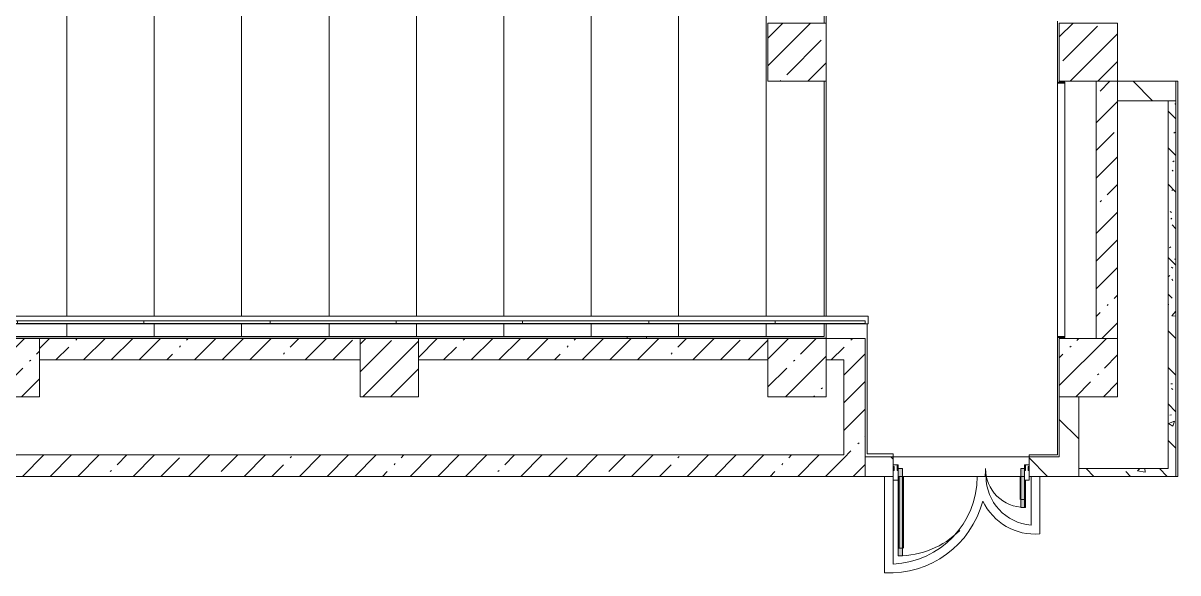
# Model space of a CAD drawing. Header units: millimetres. Extents: x 35143 to 244272, y -8553 to 29000.
# Drawn here: x 139602 to 151493, y 12785 to 18450 of the extents above; entities that cross this region are included whole.
import ezdxf

# ---------------------------------------------------------------- set-up
doc = ezdxf.new("R2010")
doc.units = ezdxf.units.MM
doc.linetypes.add('200_ШТРИХ__ш1_п0_6_', pattern=[160, 100, -60])
for name, color, linetype, lineweight, true_color in [('A-DETL-GENF-7', 7, 'Continuous', 5, 0xe2e2e2), ('A-DETL-GENF-8', 7, 'Continuous', 5, 0xaaaaaa), ('A-DOOR-3', 7, 'Continuous', 5, 0xaaaaaa), ('A-FLOR-2', 7, 'Continuous', 5, 0xaaaaaa), ('A-WALL-PATT-1', 7, 'Continuous', 5, 0x787878), ('I-WALL-7', 7, 'Continuous', 5, 0x787878)]:
    doc.layers.add(name, color=color, linetype=linetype, lineweight=lineweight, true_color=true_color)
for name, color, linetype, lineweight in [('A-DETL-MBND-1', 7, '200_ШТРИХ__ш1_п0_6_', 9), ('A-GLAZ-CWMG-1', 7, 'Continuous', 5), ('A-WALL', 7, 'Continuous', 9), ('A-WALL-4', 7, 'Continuous', 5), ('I-WALL-5', 7, 'Continuous', 5), ('S-COLS-1', 7, 'Continuous', 5), ('S-STRS-2', 7, 'Continuous', 5)]:
    doc.layers.add(name, color=color, linetype=linetype, lineweight=lineweight)
pattern_1 = [(45, (117261.88, 0), (-285.123, 285.123), []), (45, (117547, 0), (-285.123, 285.123), [504.031, -100.806, 16.764, -84.042])]
pattern_2 = [(135, (117261.9, 0), (-353.5534, -353.5534), [])]
pattern_3 = [(135, (117261.9, 0), (-377.171, -377.171), [533.4, -88.9, 17.78, -88.9]), (135, (117261.9, 376.94), (-377.171, -377.171), []), (50, (117261.9, 0), (637.6445, -55.7866), [66.675, -733.425]), (355, (117261.9, 0), (-123.349, 668.699), [53.34, -586.74]), (100.451, (117315, -4.65), (514.299, 612.908), [56.665, -623.315]), (46.184, (117261.9, 177.8), (948.776, -147.15), [100.012, -1100.137]), (96.636, (117340.9, 165.5), (830.91, 865.997), [84.998, -934.973]), (351.184, (117261.9, 177.8), (830.918, 865.988), [80.01, -880.11]), (21, (117350.8, 133.35), (530.6506, -357.928), [66.675, -733.425]), (326, (117350.8, 133.35), (216.308, 644.658), [53.34, -586.74]), (71.451, (117395, 103.5), (746.96, 286.724), [56.665, -623.315]), (37.5, (117261.88, 0), (10.8105, 295.9426), [16.764, -562.864, 16.764, -578.866, -588.962]), (37.5, (117261.88, 0), (10.8105, 295.9426), [-1175.258, 16.764, -572.198]), (7.5, (117261.88, 0), (233.8692, 350.6318), [16.764, -322.834, 16.764, -549.529, -224.472]), (7.5, (117261.88, 0), (233.8692, 350.6318), [-905.891, 16.764, -207.708]), (327.5, (117063.63, 0), (474.5678, -20.0513), [16.764, -205.486, 16.764, -676.656, -920.115]), (327.5, (117063.63, 0), (474.5678, -20.0513), [-915.67, 16.764, -903.351]), (317.5, (116974.73, 0), (518.452, 88.9934), [16.764, -272.161, 16.764, -443.738, -653.415]), (317.5, (116974.73, 0), (518.452, 88.9934), [-749.427, 16.764, -636.651])]

# ---------------------------------------------------------------- blocks, each defined once
blk = doc.blocks.new('BSC_Колонна _Прямоугольная - 600х600-V88-2_1_2_птичка')
at = {"layer": 'S-COLS-1'}
h = blk.add_hatch(dxfattribs=at)
h.set_pattern_fill('FP_93', color=256, style=0, pattern_type=2)
h.set_pattern_definition([(45, (-26110, -14900), (-285.123, 285.123), []), (45, (-25824.88, -14900), (-285.123, 285.123), [504.031, -100.806, 16.764, -84.042])])
h.paths.add_polyline_path([(-300, -300), (300, -300), (300, 300), (-300, 300)])
for p, q in [((300, 300), (-300, 300)), ((-300, 300), (-300, -300)), ((300, -300), (300, 300)), ((-300, -300), (300, -300))]:
    blk.add_line(p, q, dxfattribs=at)
blk = doc.blocks.new('BSC_Колонна _Прямоугольная - 600х600-V121-2_1_2_птичка')
at = {"layer": 'S-COLS-1'}
h = blk.add_hatch(dxfattribs=at)
h.set_pattern_fill('FP_122', color=256, style=0, pattern_type=2)
h.set_pattern_definition([(45, (-33310, -18150), (-285.123, 285.123), []), (45, (-33024.88, -18150), (-285.123, 285.123), [504.031, -100.806, 16.764, -84.042])])
h.paths.add_polyline_path([(-300, -300), (300, -300), (300, 300), (-300, 300), (-300, 12)])
for p, q in [((300, 300), (-300, 300)), ((-300, 300), (-300, -300)), ((300, -300), (300, 300)), ((-300, -300), (300, -300))]:
    blk.add_line(p, q, dxfattribs=at)
blk = doc.blocks.new('BSC_Колонна _Прямоугольная - 600х600-V131-2_1_2_птичка')
at = {"layer": 'S-COLS-1'}
h = blk.add_hatch(dxfattribs=at)
h.set_pattern_fill('FP_126', color=256, style=0, pattern_type=2)
h.set_pattern_definition([(45, (-33310, -14900), (-285.123, 285.123), []), (45, (-33024.88, -14900), (-285.123, 285.123), [504.031, -100.806, 16.764, -84.042])])
h.paths.add_polyline_path([(-300, -300), (300, -300), (300, 300), (-300, 300), (-300, -208)])
for p, q in [((300, 300), (-300, 300)), ((-300, 300), (-300, -300)), ((300, -300), (300, 300)), ((-300, -300), (300, -300))]:
    blk.add_line(p, q, dxfattribs=at)
blk = doc.blocks.new('BSC_Колонна _Прямоугольная - 600х600-V142-2_1_2_птичка')
at = {"layer": 'S-COLS-1'}
h = blk.add_hatch(dxfattribs=at)
h.set_pattern_fill('FP_136', color=256, style=0, pattern_type=2)
h.set_pattern_definition([(45, (-30310, -14900), (-285.123, 285.123), []), (45, (-30024.88, -14900), (-285.123, 285.123), [504.031, -100.806, 16.764, -84.042])])
h.paths.add_polyline_path([(-300, -300), (300, -300), (300, 300), (-300, 300)])
for p, q in [((300, 300), (-300, 300)), ((-300, 300), (-300, -300)), ((300, -300), (300, 300)), ((-300, -300), (300, -300))]:
    blk.add_line(p, q, dxfattribs=at)
blk = doc.blocks.new('BSC_Колонна _Прямоугольная - 600х600-V174-2_1_2_птичка')
at = {"layer": 'S-COLS-1'}
h = blk.add_hatch(dxfattribs=at)
h.set_pattern_fill('FP_161', color=256, style=0, pattern_type=2)
h.set_pattern_definition([(45, (-22210, -14900), (-285.123, 285.123), []), (45, (-21924.88, -14900), (-285.123, 285.123), [504.031, -100.806, 16.764, -84.042])])
h.paths.add_polyline_path([(-300, -300), (300, -300), (300, 300), (-300, 300)])
for p, q in [((300, 300), (-300, 300)), ((-300, 300), (-300, -300)), ((300, -300), (300, 300)), ((-300, -300), (300, -300))]:
    blk.add_line(p, q, dxfattribs=at)
blk = doc.blocks.new('Прямоугольный импост - Импост структурный с накладкой - 160мм Темный-32479175-2_1_2_птичка')
at = {"layer": 'A-GLAZ-CWMG-1'}
for p, q in [((-50, 40), (-50, 140)), ((-50, 140), (0, 140)), ((0, 140), (0, 40)), ((-40, 40), (-50, 40)), ((-50, -17), (-50, 0)), ((-50, 0), (-40, 0)), ((-40, 0), (-40, 40)), ((-10, 40), (-10, 0)), ((0, 40), (-10, 40)), ((-10, 0), (0, 0)), ((0, 0), (0, -17)), ((0, -17), (-50, -17))]:
    blk.add_line(p, q, dxfattribs=at)
blk = doc.blocks.new('Дверь_Витражная_остекление_ - Д-39_л_ Актовый-32481803-2_1_2_птичка')
at = {"layer": 'A-DETL-GENF-7'}
for points in [[(605, 920), (605, 20), (650, 20), (650, 920)], [(-660, 420), (-660, 140), (-650, 140), (-650, 40), (-660, 40), (-660, 20), (-615, 20), (-615, 420)]]:
    blk.add_hatch(color=256, dxfattribs=at).paths.add_polyline_path(points)
at = {"layer": 'A-DETL-GENF-8'}
for p, q in [((596, 840), (596, 100)), ((650, 920), (605, 920)), ((605, 920), (605, 20)), ((650, 920), (605, 920)), ((605, 920), (605, 20)), ((650, 840), (605, 840)), ((640, 840), (640, 100)), ((650, 920), (650, 140)), ((650, 140), (650, 920)), ((-660, 420), (-615, 420)), ((-660, 420), (-660, 140)), ((-615, 420), (-660, 420)), ((-660, 420), (-660, 140)), ((-615, 420), (-615, 20)), ((-615, 20), (-615, 420)), ((-660, 340), (-615, 340)), ((-650, 340), (-650, 140)), ((-606, 340), (-606, 100)), ((-650, 100), (-615, 100)), ((-615, 20), (-650, 20)), ((-650, 20), (-615, 20)), ((650, 100), (605, 100)), ((605, 20), (650, 20)), ((605, 20), (650, 20)), ((650, 40), (650, 20)), ((650, 20), (650, 40))]:
    blk.add_line(p, q, dxfattribs=at)
at = {"layer": 'A-DOOR-3'}
for p, q in [((650, 920), (650, 140)), ((-650, 420), (-650, 140)), ((-650, 20), (-660, 20)), ((-660, 20), (-660, -20)), ((-650, 40), (-650, 20)), ((-650, -20), (-650, 20)), ((650, 40), (650, 20)), ((660, 20), (650, 20)), ((650, 20), (650, -20)), ((660, -20), (660, 20)), ((-660, -20), (-650, -20)), ((650, -20), (660, -20))]:
    blk.add_line(p, q, dxfattribs=at)
for centre, radius, start, end in [((650, 20), 900, 90, 134.8292), ((-650, 20), 400, 360, 90), ((650, 20), 900, 174.8223, 180)]:
    blk.add_arc(centre, radius, start, end, dxfattribs=at)
blk = doc.blocks.new('Прямоугольный импост - Импост структурный с накладкой - 160мм Темный-32479277-2_1_2_птичка')
at = {"layer": 'A-GLAZ-CWMG-1'}
for p, q in [((0, 140), (-50, 140)), ((-50, 140), (-50, 40)), ((0, 40), (0, 140)), ((-50, 40), (-40, 40)), ((-40, 0), (-50, 0)), ((-50, 0), (-50, -17)), ((-40, 40), (-40, 0)), ((-10, 0), (-10, 40)), ((-10, 40), (0, 40)), ((0, 0), (-10, 0)), ((0, -17), (0, 0)), ((-50, -17), (0, -17))]:
    blk.add_line(p, q, dxfattribs=at)
blk = doc.blocks.new('Перекрытия 2 - Перекрытия 4-32990152-2_1_2_птичка')
at = {"layer": 'S-STRS-2'}
for p, q in [((21910, 19180), (22510, 19180)), ((21910, 19180), (21910, 15411)), ((22810, 19180), (23410, 19180)), ((22810, 15411), (22810, 19180)), ((23710, 19180), (24310, 19180)), ((23710, 15411), (23710, 19180)), ((24610, 19180), (25210, 19180)), ((24610, 15411), (24610, 19180)), ((25510, 19180), (26110, 19180)), ((25510, 15411), (25510, 19180)), ((26410, 19180), (27010, 19180)), ((26410, 15411), (26410, 19180)), ((27310, 19180), (27910, 19180)), ((27310, 15411), (27310, 19180)), ((28210, 19180), (28810, 19180)), ((28210, 15411), (28210, 19180)), ((29110, 19180), (29710, 19180)), ((29110, 15411), (29110, 19180)), ((30010, 19180), (30610, 19180)), ((30010, 15411), (30010, 19180)), ((30610, 18430), (30610, 19180)), ((30610, 15411), (30610, 17830)), ((21910, 15330), (21910, 15200)), ((22810, 15200), (22810, 15330)), ((23710, 15200), (23710, 15330)), ((24610, 15200), (24610, 15330)), ((25510, 15200), (25510, 15330)), ((26410, 15200), (26410, 15330)), ((27310, 15200), (27310, 15330)), ((28210, 15200), (28210, 15330)), ((29110, 15200), (29110, 15330)), ((30010, 15200), (30010, 15330)), ((30610, 15200), (30610, 15330)), ((22810, 15200), (21910, 15200)), ((23710, 15200), (22810, 15200)), ((24610, 15200), (23710, 15200)), ((25510, 15200), (24610, 15200)), ((26410, 15200), (25510, 15200)), ((27310, 15200), (26410, 15200)), ((28210, 15200), (27310, 15200)), ((29110, 15200), (28210, 15200)), ((30010, 15200), (29110, 15200)), ((30610, 15200), (30010, 15200))]:
    blk.add_line(p, q, dxfattribs=at)
blk = doc.blocks.new('Стены наклон_ амфитеатр - Стены наклон_ амфитеатр-32992696-2_1_2_птичка')
at = {"layer": 'A-WALL-PATT-1'}
h = blk.add_hatch(dxfattribs=at)
h.set_pattern_fill('FP_193', color=256, style=0, pattern_type=2)
h.set_pattern_definition([(0, (26444.5, 15393.4), (0, 246.1), []), (90, (26444.5, 15393.4), (-1300, 8e-14), [])])
h.paths.add_polyline_path([(31010, 15354), (31010, 15381), (21879, 15381), (21879, 15354), (30993, 15354)])
at = {"layer": 'A-WALL-4'}
for p, q in [((31041, 15431), (21879, 15431)), ((21879, 15431), (21879, 15381)), ((21879, 15381), (31010, 15381)), ((21879, 15354), (21879, 15381)), ((21879, 15350), (21879, 15354)), ((31010, 15354), (21879, 15354)), ((31010, 15350), (21879, 15350)), ((31010, 15381), (31010, 15350)), ((31010, 15350), (31041, 15350)), ((31041, 15350), (31041, 15431))]:
    blk.add_line(p, q, dxfattribs=at)
blk = doc.blocks.new('BSC_Колонна _Прямоугольная - 600х600-V238-2_1_2_птичка')
at = {"layer": 'S-COLS-1'}
h = blk.add_hatch(dxfattribs=at)
h.set_pattern_fill('FP_194', color=256, style=0, pattern_type=2)
h.set_pattern_definition([(45, (-30310, -18150), (-285.123, 285.123), []), (45, (-30024.88, -18150), (-285.123, 285.123), [504.031, -100.806, 16.764, -84.042])])
h.paths.add_polyline_path([(-300, -300), (300, -300), (300, 300), (-300, 300)])
for p, q in [((300, 300), (-300, 300)), ((-300, 300), (-300, -300)), ((300, -300), (300, 300)), ((-300, -300), (300, -300))]:
    blk.add_line(p, q, dxfattribs=at)

msp = doc.modelspace()

# ---------------------------------------------------------------- hatches: boundary and pattern name
at = {"layer": 'I-WALL-5'}
h = msp.add_hatch(dxfattribs=at)
h.set_pattern_fill('FP_95', color=256, style=0, pattern_type=2)
h.set_pattern_definition(pattern_1)
h.paths.add_polyline_path([(150853.8, 15200), (150871.9, 15200), (150871.9, 17850), (150651.9, 17850), (150651.9, 15200)])
h = msp.add_hatch(dxfattribs=at)
h.set_pattern_fill('FP_98', color=256, style=0, pattern_type=2)
h.set_pattern_definition(pattern_2)
h.paths.add_polyline_path([(151391.9, 17650), (151471.9, 17650), (151471.9, 17850), (150871.9, 17850), (150871.9, 17650), (151364.4, 17650)])
h = msp.add_hatch(dxfattribs=at)
h.set_pattern_fill('FP_95', color=256, style=0, pattern_type=2)
h.set_pattern_definition(pattern_1)
h.paths.add_polyline_path([(147871.9, 14980), (148051.9, 14980), (148051.9, 15200), (147871.9, 15196.3)])
h.paths.add_polyline_path([(143944.3, 14980), (147271.9, 14980), (147271.9, 15200), (143671.9, 15200), (143671.9, 14980)])
h.paths.add_polyline_path([(133131.9, 14980), (135372.1, 14980), (135372.1, 15200), (131581.9, 15200), (131581.9, 14980), (132931.9, 14980)])
h.paths.add_polyline_path([(143071.9, 14980), (143071.9, 15200), (139771.9, 15200), (139771.9, 14980), (140234.2, 14980)])
h.paths.add_polyline_path([(135972.1, 14980), (139171.9, 14980), (139171.9, 15200), (135972.1, 15200)])
h = msp.add_hatch(dxfattribs=at)
h.set_pattern_fill('FP_95', color=256, style=0, pattern_type=2)
h.set_pattern_definition(pattern_1)
h.paths.add_polyline_path([(148051.9, 13780), (148271.9, 13780), (148271.9, 15200), (148051.9, 15200), (148051.9, 14000)])
h = msp.add_hatch(dxfattribs=at)
h.set_pattern_fill('FP_98', color=256, style=0, pattern_type=2)
h.set_pattern_definition(pattern_2)
h.paths.add_polyline_path([(150436.9, 13780), (150471.9, 13780), (150471.9, 14600), (150271.9, 14600), (150271.9, 13780)])
h = msp.add_hatch(dxfattribs=at)
h.set_pattern_fill('FP_95', color=256, style=0, pattern_type=2)
h.set_pattern_definition(pattern_1)
h.paths.add_polyline_path([(147654.3, 13780), (148051.9, 13780), (148051.9, 14000), (137471.9, 14000), (137471.9, 13780), (143944.3, 13780)])
h = msp.add_hatch(dxfattribs=at)
h.set_pattern_fill('FP_98', color=256, style=0, pattern_type=2)
h.set_pattern_definition(pattern_2)
h.paths.add_polyline_path([(150271.9, 13780), (150271.9, 13980), (149961.9, 13980), (149961.9, 13780)])
h.paths.add_polyline_path([(148271.9, 13780), (148561.9, 13780), (148561.9, 13980), (148271.9, 13980)])
at = {"layer": 'I-WALL-7'}
h = msp.add_hatch(dxfattribs=at)
h.set_pattern_fill('FP_104', color=256, style=0, pattern_type=2)
h.set_pattern_definition(pattern_3)
h.paths.add_polyline_path([(151471.9, 13780), (151471.9, 17650), (151391.9, 17650), (151391.9, 13780)])
h = msp.add_hatch(dxfattribs=at)
h.set_pattern_fill('FP_104', color=256, style=0, pattern_type=2)
h.set_pattern_definition(pattern_3)
h.paths.add_polyline_path([(150471.9, 13780), (151391.9, 13780), (151391.9, 13860), (150471.9, 13860)])

# ---------------------------------------------------------------- linework, layer by layer
at = {"layer": 'A-DETL-MBND-1'}
for p, q in [((145821.9, 15203), (145821.9, 15220)), ((146021.9, 15220), (146021.9, 15203))]:
    msp.add_line(p, q, dxfattribs=at)
at = {"layer": 'A-FLOR-2'}
for p, q in [((147871.9, 20590), (147871.9, 18450)), ((150251.9, 17840), (150251.9, 18470)), ((147871.9, 17850), (147871.9, 15430.8)), ((151471.9, 17850), (151492.9, 17850)), ((151492.9, 17850), (151492.9, 13780)), ((147871.9, 15350), (147871.9, 15200)), ((148291.9, 15350), (148291.9, 14011)), ((147871.9, 15203.4), (131571.9, 15203.4)), ((150251.9, 14000), (150251.9, 15210)), ((148291.9, 14011), (148561.9, 14011)), ((148561.9, 14011), (148561.9, 13980)), ((149961.9, 13980), (149961.9, 14000)), ((149961.9, 14000), (150251.9, 14000)), ((148472.1, 13780), (148472.1, 12786.3)), ((148562.1, 12875.9), (148562.1, 13740)), ((149911.9, 13780), (149427.1, 13780)), ((149982.1, 13780), (149982.1, 13276.6)), ((150072.1, 13187.1), (150072.1, 13780)), ((151492.9, 13780), (151471.9, 13780))]:
    msp.add_line(p, q, dxfattribs=at)
for centre, radius, start, end in [((148522.1, 13780), 905, 272.53324, 0), ((150022.1, 13780), 505, 180, 265.45696), ((148522.1, 13780), 995, 267.1196, 345.20242), ((150022.1, 13780), 595, 205.28402, 274.82046)]:
    msp.add_arc(centre, radius, start, end, dxfattribs=at)
at = {"layer": 'A-WALL'}
for p, q in [((150264.4, 17840), (150264.4, 17830)), ((150276.9, 17840), (150276.9, 17830)), ((150871.9, 17650), (150871.9, 17850)), ((151471.9, 17650), (151391.9, 17650)), ((150264.4, 15220), (150264.4, 15210)), ((150276.9, 15220), (150276.9, 15210)), ((148271.9, 13780), (148271.9, 13980))]:
    msp.add_line(p, q, dxfattribs=at)
at = {"layer": 'I-WALL-5'}
for p, q in [((150326.9, 17840), (150251.9, 17840)), ((150251.9, 15210), (150251.9, 17840)), ((150326.9, 17840), (150326.9, 15210)), ((150651.9, 17850), (150651.9, 15200)), ((151471.9, 17850), (150871.9, 17850)), ((151471.9, 13780), (151471.9, 17850)), ((150251.9, 17830), (150326.9, 17830)), ((150871.9, 15200), (150871.9, 17650)), ((150871.9, 17650), (151391.9, 17650)), ((151391.9, 17650), (151391.9, 13860)), ((143071.9, 15200), (139771.9, 15200)), ((147271.9, 15200), (143671.9, 15200)), ((148271.9, 15200), (147871.9, 15200)), ((148271.9, 13980), (148271.9, 15200)), ((150251.9, 15220), (150326.9, 15220)), ((150251.9, 15210), (150326.9, 15210)), ((139771.9, 14980), (143071.9, 14980)), ((143671.9, 14980), (147271.9, 14980)), ((147871.9, 14980), (148051.9, 14980)), ((148051.9, 14980), (148051.9, 14000)), ((150271.9, 14600), (150271.9, 13980)), ((150471.9, 14600), (150471.9, 13780)), ((148051.9, 14000), (137471.9, 14000)), ((148271.9, 13980), (150271.9, 13980)), ((148561.9, 13780), (148561.9, 13980)), ((149961.9, 13980), (149961.9, 13780)), ((151391.9, 13860), (150471.9, 13860)), ((137471.9, 13780), (148561.9, 13780)), ((149427.1, 13780), (148611.9, 13780)), ((149961.9, 13780), (151471.9, 13780))]:
    msp.add_line(p, q, dxfattribs=at)

# ---------------------------------------------------------------- block references
at = {"layer": 'A-DOOR-3', "rotation": 180}
msp.add_blockref('Дверь_Витражная_остекление_ - Д-39_л_ Актовый-32481803-2_1_2_птичка', (149261.9, 13880), dxfattribs=at)
at = {"layer": 'A-GLAZ-CWMG-1', "rotation": 180}
msp.add_blockref('Прямоугольный импост - Импост структурный с накладкой - 160мм Темный-32479277-2_1_2_птичка', (148561.9, 13880), dxfattribs=at)
at = {"layer": 'A-GLAZ-CWMG-1', "extrusion": (0, 0, -1), "rotation": 180}
msp.add_blockref('Прямоугольный импост - Импост структурный с накладкой - 160мм Темный-32479175-2_1_2_птичка', (-149961.9, 13880), dxfattribs=at)
at = {"layer": 'A-WALL-4'}
msp.add_blockref('Стены наклон_ амфитеатр - Стены наклон_ амфитеатр-32992696-2_1_2_птичка', (117261.9, 0), dxfattribs=at)
at = {"layer": 'S-COLS-1'}
for name, p in [('BSC_Колонна _Прямоугольная - 600х600-V238-2_1_2_птичка', (147571.9, 18150)), ('BSC_Колонна _Прямоугольная - 600х600-V121-2_1_2_птичка', (150571.9, 18150)), ('BSC_Колонна _Прямоугольная - 600х600-V174-2_1_2_птичка', (139471.9, 14900)), ('BSC_Колонна _Прямоугольная - 600х600-V88-2_1_2_птичка', (143371.9, 14900)), ('BSC_Колонна _Прямоугольная - 600х600-V142-2_1_2_птичка', (147571.9, 14900)), ('BSC_Колонна _Прямоугольная - 600х600-V131-2_1_2_птичка', (150571.9, 14900))]:
    msp.add_blockref(name, p, dxfattribs=at)
at = {"layer": 'S-STRS-2'}
msp.add_blockref('Перекрытия 2 - Перекрытия 4-32990152-2_1_2_птичка', (117241.9, 20), dxfattribs=at)

doc.saveas('drawing.dxf')
